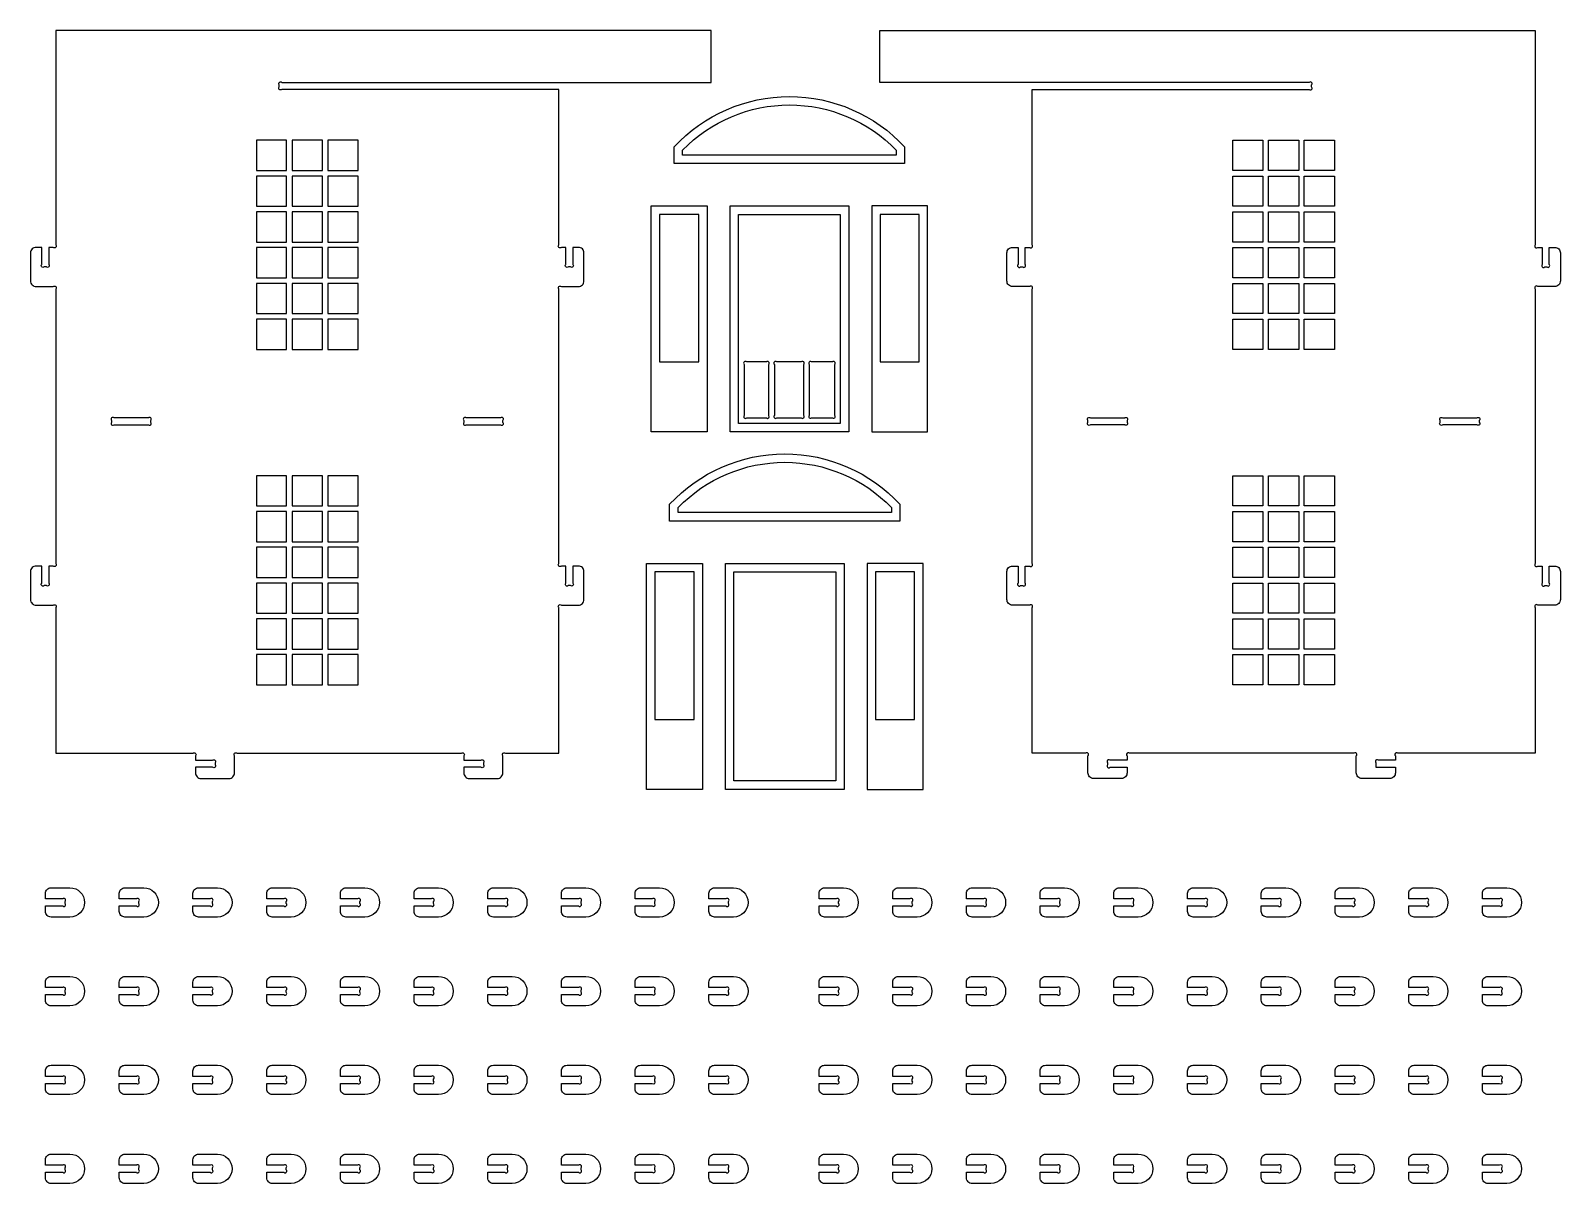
# Model space of a CAD drawing. Extents: x 9479 to 9938, y 971 to 1224.
# Drawn here: x 9827.7 to 9937.2, y 975.7 to 1058.2 of the extents above; entities that cross this region are included whole.
import ezdxf

# ---------------------------------------------------------------- set-up
doc = ezdxf.new("R2010")
doc.units = 0
doc.header["$MEASUREMENT"] = 0
doc.layers.add('LAYER_1', color=18, linetype='CONTINUOUS')

msp = doc.modelspace()

# ---------------------------------------------------------------- linework, layer by layer
at = {"layer": 'LAYER_1'}
for points in [[(9876.39, 1056.35), (9876.39, 1058.21), (9829.49, 1058.21), (9829.49, 1042.88, -1), (9829.32, 1042.7), (9828.99, 1042.7), (9828.99, 1041.48, -1), (9828.82, 1041.3), (9828.67, 1041.3, -1), (9828.49, 1041.48), (9828.49, 1042.7), (9828.09, 1042.7, 0.414214), (9827.69, 1042.3), (9827.69, 1040.3, 0.414214), (9828.09, 1039.9), (9829.32, 1039.9, -1), (9829.49, 1039.72), (9829.49, 1020.08, -1), (9829.32, 1019.9), (9828.99, 1019.9), (9828.99, 1018.68, -1), (9828.82, 1018.5), (9828.67, 1018.5, -1), (9828.49, 1018.68), (9828.49, 1019.9), (9828.09, 1019.9, 0.414214), (9827.69, 1019.5), (9827.69, 1017.5, 0.414214), (9828.09, 1017.1), (9829.32, 1017.1, -1), (9829.49, 1016.92), (9829.49, 1006.5), (9839.32, 1006.5, -1), (9839.49, 1006.32), (9839.49, 1006), (9840.72, 1006, -1), (9840.89, 1005.82), (9840.89, 1005.68, -1), (9840.72, 1005.5), (9839.49, 1005.5), (9839.49, 1005.1, 0.414214), (9839.89, 1004.7), (9841.89, 1004.7, 0.414214), (9842.29, 1005.1), (9842.29, 1006.32, -1), (9842.47, 1006.5), (9858.52, 1006.5, -1), (9858.69, 1006.32), (9858.69, 1006), (9859.92, 1006, -1), (9860.09, 1005.82), (9860.09, 1005.68, -1), (9859.92, 1005.5), (9858.69, 1005.5), (9858.69, 1005.1, 0.414214), (9859.09, 1004.7), (9861.09, 1004.7, 0.414214), (9861.49, 1005.1), (9861.49, 1006.32, -1), (9861.67, 1006.5), (9865.49, 1006.5), (9865.49, 1016.92, -1), (9865.67, 1017.1), (9866.89, 1017.1, 0.414214), (9867.29, 1017.5), (9867.29, 1019.5, 0.414214), (9866.89, 1019.9), (9866.49, 1019.9), (9866.49, 1018.68, -1), (9866.32, 1018.5), (9866.17, 1018.5, -1), (9865.99, 1018.68), (9865.99, 1019.9), (9865.67, 1019.9, -1), (9865.49, 1020.08), (9865.49, 1039.72, -1), (9865.67, 1039.9), (9866.89, 1039.9, 0.414214), (9867.29, 1040.3), (9867.29, 1042.3, 0.414214), (9866.89, 1042.7), (9866.49, 1042.7), (9866.49, 1041.48, -1), (9866.32, 1041.3), (9866.17, 1041.3, -1), (9865.99, 1041.48), (9865.99, 1042.7), (9865.67, 1042.7, -1), (9865.49, 1042.88), (9865.49, 1054), (9845.67, 1054, -1), (9845.49, 1054.18), (9845.49, 1054.32, -1), (9845.67, 1054.5), (9876.39, 1054.5)], [(9919.35, 1054.18), (9919.35, 1054.32, 1), (9919.18, 1054.5), (9888.45, 1054.5), (9888.45, 1058.21), (9935.35, 1058.21), (9935.35, 1042.88, 1), (9935.53, 1042.7), (9935.85, 1042.7), (9935.85, 1041.48, 1), (9936.03, 1041.3), (9936.18, 1041.3, 1), (9936.35, 1041.48), (9936.35, 1042.7), (9936.75, 1042.7, -0.414214), (9937.15, 1042.3), (9937.15, 1040.3, -0.414214), (9936.75, 1039.9), (9935.53, 1039.9, 1), (9935.35, 1039.72), (9935.35, 1020.08, 1), (9935.53, 1019.9), (9935.85, 1019.9), (9935.85, 1018.68, 1), (9936.03, 1018.5), (9936.18, 1018.5, 1), (9936.35, 1018.68), (9936.35, 1019.9), (9936.75, 1019.9, -0.414214), (9937.15, 1019.5), (9937.15, 1017.5, -0.414214), (9936.75, 1017.1), (9935.53, 1017.1, 1), (9935.35, 1016.92), (9935.35, 1006.5), (9925.53, 1006.5, 1), (9925.35, 1006.32), (9925.35, 1006), (9924.13, 1006, 1), (9923.95, 1005.82), (9923.95, 1005.5), (9925.35, 1005.5), (9925.35, 1005.1, -0.414214), (9924.95, 1004.7), (9922.95, 1004.7, -0.414214), (9922.55, 1005.1), (9922.55, 1006.32, 1), (9922.38, 1006.5), (9906.33, 1006.5, 1), (9906.15, 1006.32), (9906.15, 1006), (9904.93, 1006, 1), (9904.75, 1005.82), (9904.75, 1005.68, 1), (9904.93, 1005.5), (9906.15, 1005.5), (9906.15, 1005.1, -0.414214), (9905.75, 1004.7), (9903.75, 1004.7, -0.414214), (9903.35, 1005.1), (9903.35, 1006.32, 1), (9903.18, 1006.5), (9899.35, 1006.5), (9899.35, 1016.92, 1), (9899.18, 1017.1), (9897.95, 1017.1, -0.414214), (9897.55, 1017.5), (9897.55, 1019.5, -0.414214), (9897.95, 1019.9), (9898.35, 1019.9), (9898.35, 1018.68, 1), (9898.53, 1018.5), (9898.68, 1018.5, 1), (9898.85, 1018.68), (9898.85, 1019.9), (9899.18, 1019.9, 1), (9899.35, 1020.08), (9899.35, 1039.72, 1), (9899.18, 1039.9), (9897.95, 1039.9, -0.414214), (9897.55, 1040.3), (9897.55, 1042.3, -0.414214), (9897.95, 1042.7), (9898.35, 1042.7), (9898.35, 1041.48, 1), (9898.53, 1041.3), (9898.68, 1041.3, 1), (9898.85, 1041.48), (9898.85, 1042.7), (9899.18, 1042.7, 1), (9899.35, 1042.88), (9899.35, 1054), (9919.18, 1054, 1)], [(9890.23, 1048.69), (9873.75, 1048.69), (9873.75, 1049.89, -0.436893), (9890.23, 1049.89)], [(9889.63, 1049.29), (9874.35, 1049.29), (9874.35, 1049.65, -0.423936), (9889.63, 1049.65)], [(9880.34, 1034.5), (9878.93, 1034.5, 1), (9878.75, 1034.32), (9878.75, 1030.67, 1), (9878.93, 1030.5), (9880.34, 1030.5, 1), (9880.51, 1030.67), (9880.51, 1034.32, 1)], [(9882.83, 1034.5), (9881.09, 1034.5, 1), (9880.91, 1034.32), (9880.91, 1030.67, 1), (9881.09, 1030.5), (9882.83, 1030.5, 1), (9883.01, 1030.67), (9883.01, 1034.32, 1)], [(9885.06, 1034.5), (9883.58, 1034.5, 1), (9883.41, 1034.32), (9883.41, 1030.67, 1), (9883.58, 1030.5), (9885.06, 1030.5, 1), (9885.23, 1030.67), (9885.23, 1034.32, 1)], [(9833.67, 1030), (9836.12, 1030, 1), (9836.29, 1030.18), (9836.29, 1030.32, 1), (9836.12, 1030.5), (9833.67, 1030.5, 1), (9833.49, 1030.32), (9833.49, 1030.18, 1)], [(9858.87, 1030), (9861.32, 1030, 1), (9861.49, 1030.18), (9861.49, 1030.32, 1), (9861.32, 1030.5), (9858.87, 1030.5, 1), (9858.69, 1030.32), (9858.69, 1030.18, 1)], [(9903.53, 1030.5), (9905.98, 1030.5, -1), (9906.15, 1030.32), (9906.15, 1030.18, -1), (9905.98, 1030), (9903.53, 1030, -1), (9903.35, 1030.18), (9903.35, 1030.32, -1)], [(9928.73, 1030.5), (9931.18, 1030.5, -1), (9931.35, 1030.32), (9931.35, 1030.18, -1), (9931.18, 1030), (9928.73, 1030, -1), (9928.55, 1030.18), (9928.55, 1030.32, -1)], [(9889.9, 1023.12), (9873.42, 1023.12), (9873.42, 1024.32, -0.436893), (9889.9, 1024.32)], [(9889.3, 1023.72), (9874.02, 1023.72), (9874.02, 1024.08, -0.423936), (9889.3, 1024.08)], [(9828.76, 995.58), (9829.99, 995.58, 1), (9830.16, 995.75), (9830.16, 995.9, 1), (9829.99, 996.08), (9828.76, 996.08), (9828.76, 996.48, -0.414214), (9829.16, 996.88), (9830.51, 996.88, -1), (9830.51, 994.78), (9829.16, 994.78, -0.414214), (9828.76, 995.18)], [(9834.04, 995.58), (9835.26, 995.58, 1), (9835.44, 995.75), (9835.44, 995.9, 1), (9835.26, 996.08), (9834.04, 996.08), (9834.04, 996.48, -0.414214), (9834.44, 996.88), (9835.79, 996.88, -1), (9835.79, 994.78), (9834.44, 994.78, -0.414214), (9834.04, 995.18)], [(9839.31, 995.58), (9840.54, 995.58, 1), (9840.71, 995.75), (9840.71, 995.9, 1), (9840.54, 996.08), (9839.31, 996.08), (9839.31, 996.48, -0.414214), (9839.71, 996.88), (9841.06, 996.88, -1), (9841.06, 994.78), (9839.71, 994.78, -0.414214), (9839.31, 995.18)], [(9844.59, 995.58), (9845.81, 995.58, 1), (9845.99, 995.75), (9845.99, 995.9, 1), (9845.81, 996.08), (9844.59, 996.08), (9844.59, 996.48, -0.414214), (9844.99, 996.88), (9846.34, 996.88, -1), (9846.34, 994.78), (9844.99, 994.78, -0.414214), (9844.59, 995.18)], [(9849.86, 995.58), (9851.08, 995.58, 1), (9851.26, 995.75), (9851.26, 995.9, 1), (9851.08, 996.08), (9849.86, 996.08), (9849.86, 996.48, -0.414214), (9850.26, 996.88), (9851.61, 996.88, -1), (9851.61, 994.78), (9850.26, 994.78, -0.414214), (9849.86, 995.18)], [(9855.13, 995.58), (9856.36, 995.58, 1), (9856.53, 995.75), (9856.53, 995.9, 1), (9856.36, 996.08), (9855.13, 996.08), (9855.13, 996.48, -0.414214), (9855.53, 996.88), (9856.88, 996.88, -1), (9856.88, 994.78), (9855.53, 994.78, -0.414214), (9855.13, 995.18)], [(9860.41, 995.58), (9861.63, 995.58, 1), (9861.81, 995.75), (9861.81, 995.9, 1), (9861.63, 996.08), (9860.41, 996.08), (9860.41, 996.48, -0.414214), (9860.81, 996.88), (9862.16, 996.88, -1), (9862.16, 994.78), (9860.81, 994.78, -0.414214), (9860.41, 995.18)], [(9865.68, 995.58), (9866.9, 995.58, 1), (9867.08, 995.75), (9867.08, 995.9, 1), (9866.9, 996.08), (9865.68, 996.08), (9865.68, 996.48, -0.414214), (9866.08, 996.88), (9867.43, 996.88, -1), (9867.43, 994.78), (9866.08, 994.78, -0.414214), (9865.68, 995.18)], [(9870.95, 995.58), (9872.18, 995.58, 1), (9872.35, 995.75), (9872.35, 995.9, 1), (9872.18, 996.08), (9870.95, 996.08), (9870.95, 996.48, -0.414214), (9871.35, 996.88), (9872.7, 996.88, -1), (9872.7, 994.78), (9871.35, 994.78, -0.414214), (9870.95, 995.18)], [(9876.23, 995.58), (9877.45, 995.58, 1), (9877.63, 995.75), (9877.63, 995.9, 1), (9877.45, 996.08), (9876.23, 996.08), (9876.23, 996.48, -0.414214), (9876.63, 996.88), (9877.98, 996.88, -1), (9877.98, 994.78), (9876.63, 994.78, -0.414214), (9876.23, 995.18)], [(9884.11, 995.58), (9885.33, 995.58, 1), (9885.51, 995.75), (9885.51, 995.9, 1), (9885.33, 996.08), (9884.11, 996.08), (9884.11, 996.48, -0.414214), (9884.51, 996.88), (9885.86, 996.88, -1), (9885.86, 994.78), (9884.51, 994.78, -0.414214), (9884.11, 995.18)], [(9889.38, 995.58), (9890.61, 995.58, 1), (9890.78, 995.75), (9890.78, 995.9, 1), (9890.61, 996.08), (9889.38, 996.08), (9889.38, 996.48, -0.414214), (9889.78, 996.88), (9891.13, 996.88, -1), (9891.13, 994.78), (9889.78, 994.78, -0.414214), (9889.38, 995.18)], [(9894.66, 995.58), (9895.88, 995.58, 1), (9896.06, 995.75), (9896.06, 995.9, 1), (9895.88, 996.08), (9894.66, 996.08), (9894.66, 996.48, -0.414214), (9895.06, 996.88), (9896.41, 996.88, -1), (9896.41, 994.78), (9895.06, 994.78, -0.414214), (9894.66, 995.18)], [(9899.93, 995.58), (9901.15, 995.58, 1), (9901.33, 995.75), (9901.33, 995.9, 1), (9901.15, 996.08), (9899.93, 996.08), (9899.93, 996.48, -0.414214), (9900.33, 996.88), (9901.68, 996.88, -1), (9901.68, 994.78), (9900.33, 994.78, -0.414214), (9899.93, 995.18)], [(9905.2, 995.58), (9906.43, 995.58, 1), (9906.6, 995.75), (9906.6, 995.9, 1), (9906.43, 996.08), (9905.2, 996.08), (9905.2, 996.48, -0.414214), (9905.6, 996.88), (9906.95, 996.88, -1), (9906.95, 994.78), (9905.6, 994.78, -0.414214), (9905.2, 995.18)], [(9910.48, 995.58), (9911.7, 995.58, 1), (9911.88, 995.75), (9911.88, 995.9, 1), (9911.7, 996.08), (9910.48, 996.08), (9910.48, 996.48, -0.414214), (9910.88, 996.88), (9912.23, 996.88, -1), (9912.23, 994.78), (9910.88, 994.78, -0.414214), (9910.48, 995.18)], [(9915.75, 995.58), (9916.97, 995.58, 1), (9917.15, 995.75), (9917.15, 995.9, 1), (9916.97, 996.08), (9915.75, 996.08), (9915.75, 996.48, -0.414214), (9916.15, 996.88), (9917.5, 996.88, -1), (9917.5, 994.78), (9916.15, 994.78, -0.414214), (9915.75, 995.18)], [(9921.03, 995.58), (9922.25, 995.58, 1), (9922.43, 995.75), (9922.43, 995.9, 1), (9922.25, 996.08), (9921.03, 996.08), (9921.03, 996.48, -0.414214), (9921.43, 996.88), (9922.78, 996.88, -1), (9922.78, 994.78), (9921.43, 994.78, -0.414214), (9921.03, 995.18)], [(9926.3, 995.58), (9927.52, 995.58, 1), (9927.7, 995.75), (9927.7, 995.9, 1), (9927.52, 996.08), (9926.3, 996.08), (9926.3, 996.48, -0.414214), (9926.7, 996.88), (9928.05, 996.88, -1), (9928.05, 994.78), (9926.7, 994.78, -0.414214), (9926.3, 995.18)], [(9931.57, 995.58), (9932.8, 995.58, 1), (9932.97, 995.75), (9932.97, 995.9, 1), (9932.8, 996.08), (9931.57, 996.08), (9931.57, 996.48, -0.414214), (9931.97, 996.88), (9933.32, 996.88, -1), (9933.32, 994.78), (9931.97, 994.78, -0.414214), (9931.57, 995.18)], [(9828.76, 989.23), (9829.99, 989.23, 1), (9830.16, 989.4), (9830.16, 989.55, 1), (9829.99, 989.73), (9828.76, 989.73), (9828.76, 990.13, -0.414214), (9829.16, 990.53), (9830.51, 990.53, -1), (9830.51, 988.43), (9829.16, 988.43, -0.414214), (9828.76, 988.83)], [(9834.04, 989.23), (9835.26, 989.23, 1), (9835.44, 989.4), (9835.44, 989.55, 1), (9835.26, 989.73), (9834.04, 989.73), (9834.04, 990.13, -0.414214), (9834.44, 990.53), (9835.79, 990.53, -1), (9835.79, 988.43), (9834.44, 988.43, -0.414214), (9834.04, 988.83)], [(9839.31, 989.23), (9840.54, 989.23, 1), (9840.71, 989.4), (9840.71, 989.55, 1), (9840.54, 989.73), (9839.31, 989.73), (9839.31, 990.13, -0.414214), (9839.71, 990.53), (9841.06, 990.53, -1), (9841.06, 988.43), (9839.71, 988.43, -0.414214), (9839.31, 988.83)], [(9844.59, 989.23), (9845.81, 989.23, 1), (9845.99, 989.4), (9845.99, 989.55, 1), (9845.81, 989.73), (9844.59, 989.73), (9844.59, 990.13, -0.414214), (9844.99, 990.53), (9846.34, 990.53, -1), (9846.34, 988.43), (9844.99, 988.43, -0.414214), (9844.59, 988.83)], [(9849.86, 989.23), (9851.08, 989.23, 1), (9851.26, 989.4), (9851.26, 989.55, 1), (9851.08, 989.73), (9849.86, 989.73), (9849.86, 990.13, -0.414214), (9850.26, 990.53), (9851.61, 990.53, -1), (9851.61, 988.43), (9850.26, 988.43, -0.414214), (9849.86, 988.83)], [(9855.13, 989.23), (9856.36, 989.23, 1), (9856.53, 989.4), (9856.53, 989.55, 1), (9856.36, 989.73), (9855.13, 989.73), (9855.13, 990.13, -0.414214), (9855.53, 990.53), (9856.88, 990.53, -1), (9856.88, 988.43), (9855.53, 988.43, -0.414214), (9855.13, 988.83)], [(9860.41, 989.23), (9861.63, 989.23, 1), (9861.81, 989.4), (9861.81, 989.55, 1), (9861.63, 989.73), (9860.41, 989.73), (9860.41, 990.13, -0.414214), (9860.81, 990.53), (9862.16, 990.53, -1), (9862.16, 988.43), (9860.81, 988.43, -0.414214), (9860.41, 988.83)], [(9865.68, 989.23), (9866.9, 989.23, 1), (9867.08, 989.4), (9867.08, 989.55, 1), (9866.9, 989.73), (9865.68, 989.73), (9865.68, 990.13, -0.414214), (9866.08, 990.53), (9867.43, 990.53, -1), (9867.43, 988.43), (9866.08, 988.43, -0.414214), (9865.68, 988.83)], [(9870.95, 989.23), (9872.18, 989.23, 1), (9872.35, 989.4), (9872.35, 989.55, 1), (9872.18, 989.73), (9870.95, 989.73), (9870.95, 990.13, -0.414214), (9871.35, 990.53), (9872.7, 990.53, -1), (9872.7, 988.43), (9871.35, 988.43, -0.414214), (9870.95, 988.83)], [(9876.23, 989.23), (9877.45, 989.23, 1), (9877.63, 989.4), (9877.63, 989.55, 1), (9877.45, 989.73), (9876.23, 989.73), (9876.23, 990.13, -0.414214), (9876.63, 990.53), (9877.98, 990.53, -1), (9877.98, 988.43), (9876.63, 988.43, -0.414214), (9876.23, 988.83)], [(9884.11, 989.23), (9885.33, 989.23, 1), (9885.51, 989.4), (9885.51, 989.55, 1), (9885.33, 989.73), (9884.11, 989.73), (9884.11, 990.13, -0.414214), (9884.51, 990.53), (9885.86, 990.53, -1), (9885.86, 988.43), (9884.51, 988.43, -0.414214), (9884.11, 988.83)], [(9889.38, 989.23), (9890.61, 989.23, 1), (9890.78, 989.4), (9890.78, 989.55, 1), (9890.61, 989.73), (9889.38, 989.73), (9889.38, 990.13, -0.414214), (9889.78, 990.53), (9891.13, 990.53, -1), (9891.13, 988.43), (9889.78, 988.43, -0.414214), (9889.38, 988.83)], [(9894.66, 989.23), (9895.88, 989.23, 1), (9896.06, 989.4), (9896.06, 989.55, 1), (9895.88, 989.73), (9894.66, 989.73), (9894.66, 990.13, -0.414214), (9895.06, 990.53), (9896.41, 990.53, -1), (9896.41, 988.43), (9895.06, 988.43, -0.414214), (9894.66, 988.83)], [(9899.93, 989.23), (9901.15, 989.23, 1), (9901.33, 989.4), (9901.33, 989.55, 1), (9901.15, 989.73), (9899.93, 989.73), (9899.93, 990.13, -0.414214), (9900.33, 990.53), (9901.68, 990.53, -1), (9901.68, 988.43), (9900.33, 988.43, -0.414214), (9899.93, 988.83)], [(9905.2, 989.23), (9906.43, 989.23, 1), (9906.6, 989.4), (9906.6, 989.55, 1), (9906.43, 989.73), (9905.2, 989.73), (9905.2, 990.13, -0.414214), (9905.6, 990.53), (9906.95, 990.53, -1), (9906.95, 988.43), (9905.6, 988.43, -0.414214), (9905.2, 988.83)], [(9910.48, 989.23), (9911.7, 989.23, 1), (9911.88, 989.4), (9911.88, 989.55, 1), (9911.7, 989.73), (9910.48, 989.73), (9910.48, 990.13, -0.414214), (9910.88, 990.53), (9912.23, 990.53, -1), (9912.23, 988.43), (9910.88, 988.43, -0.414214), (9910.48, 988.83)], [(9915.75, 989.23), (9916.97, 989.23, 1), (9917.15, 989.4), (9917.15, 989.55, 1), (9916.97, 989.73), (9915.75, 989.73), (9915.75, 990.13, -0.414214), (9916.15, 990.53), (9917.5, 990.53, -1), (9917.5, 988.43), (9916.15, 988.43, -0.414214), (9915.75, 988.83)], [(9921.03, 989.23), (9922.25, 989.23, 1), (9922.43, 989.4), (9922.43, 989.55, 1), (9922.25, 989.73), (9921.03, 989.73), (9921.03, 990.13, -0.414214), (9921.43, 990.53), (9922.78, 990.53, -1), (9922.78, 988.43), (9921.43, 988.43, -0.414214), (9921.03, 988.83)], [(9926.3, 989.23), (9927.52, 989.23, 1), (9927.7, 989.4), (9927.7, 989.55, 1), (9927.52, 989.73), (9926.3, 989.73), (9926.3, 990.13, -0.414214), (9926.7, 990.53), (9928.05, 990.53, -1), (9928.05, 988.43), (9926.7, 988.43, -0.414214), (9926.3, 988.83)], [(9931.57, 989.23), (9932.8, 989.23, 1), (9932.97, 989.4), (9932.97, 989.55, 1), (9932.8, 989.73), (9931.57, 989.73), (9931.57, 990.13, -0.414214), (9931.97, 990.53), (9933.32, 990.53, -1), (9933.32, 988.43), (9931.97, 988.43, -0.414214), (9931.57, 988.83)], [(9828.76, 982.88), (9829.99, 982.88, 1), (9830.16, 983.05), (9830.16, 983.2, 1), (9829.99, 983.38), (9828.76, 983.38), (9828.76, 983.78, -0.414214), (9829.16, 984.18), (9830.51, 984.18, -1), (9830.51, 982.08), (9829.16, 982.08, -0.414214), (9828.76, 982.48)], [(9834.04, 982.88), (9835.26, 982.88, 1), (9835.44, 983.05), (9835.44, 983.2, 1), (9835.26, 983.38), (9834.04, 983.38), (9834.04, 983.78, -0.414214), (9834.44, 984.18), (9835.79, 984.18, -1), (9835.79, 982.08), (9834.44, 982.08, -0.414214), (9834.04, 982.48)], [(9839.31, 982.88), (9840.54, 982.88, 1), (9840.71, 983.05), (9840.71, 983.2, 1), (9840.54, 983.38), (9839.31, 983.38), (9839.31, 983.78, -0.414214), (9839.71, 984.18), (9841.06, 984.18, -1), (9841.06, 982.08), (9839.71, 982.08, -0.414214), (9839.31, 982.48)], [(9844.59, 982.88), (9845.81, 982.88, 1), (9845.99, 983.05), (9845.99, 983.2, 1), (9845.81, 983.38), (9844.59, 983.38), (9844.59, 983.78, -0.414214), (9844.99, 984.18), (9846.34, 984.18, -1), (9846.34, 982.08), (9844.99, 982.08, -0.414214), (9844.59, 982.48)], [(9849.86, 982.88), (9851.08, 982.88, 1), (9851.26, 983.05), (9851.26, 983.2, 1), (9851.08, 983.38), (9849.86, 983.38), (9849.86, 983.78, -0.414214), (9850.26, 984.18), (9851.61, 984.18, -1), (9851.61, 982.08), (9850.26, 982.08, -0.414214), (9849.86, 982.48)], [(9855.13, 982.88), (9856.36, 982.88, 1), (9856.53, 983.05), (9856.53, 983.2, 1), (9856.36, 983.38), (9855.13, 983.38), (9855.13, 983.78, -0.414214), (9855.53, 984.18), (9856.88, 984.18, -1), (9856.88, 982.08), (9855.53, 982.08, -0.414214), (9855.13, 982.48)], [(9860.41, 982.88), (9861.63, 982.88, 1), (9861.81, 983.05), (9861.81, 983.2, 1), (9861.63, 983.38), (9860.41, 983.38), (9860.41, 983.78, -0.414214), (9860.81, 984.18), (9862.16, 984.18, -1), (9862.16, 982.08), (9860.81, 982.08, -0.414214), (9860.41, 982.48)], [(9865.68, 982.88), (9866.9, 982.88, 1), (9867.08, 983.05), (9867.08, 983.2, 1), (9866.9, 983.38), (9865.68, 983.38), (9865.68, 983.78, -0.414214), (9866.08, 984.18), (9867.43, 984.18, -1), (9867.43, 982.08), (9866.08, 982.08, -0.414214), (9865.68, 982.48)], [(9870.95, 982.88), (9872.18, 982.88, 1), (9872.35, 983.05), (9872.35, 983.2, 1), (9872.18, 983.38), (9870.95, 983.38), (9870.95, 983.78, -0.414214), (9871.35, 984.18), (9872.7, 984.18, -1), (9872.7, 982.08), (9871.35, 982.08, -0.414214), (9870.95, 982.48)], [(9876.23, 982.88), (9877.45, 982.88, 1), (9877.63, 983.05), (9877.63, 983.2, 1), (9877.45, 983.38), (9876.23, 983.38), (9876.23, 983.78, -0.414214), (9876.63, 984.18), (9877.98, 984.18, -1), (9877.98, 982.08), (9876.63, 982.08, -0.414214), (9876.23, 982.48)], [(9884.11, 982.88), (9885.33, 982.88, 1), (9885.51, 983.05), (9885.51, 983.2, 1), (9885.33, 983.38), (9884.11, 983.38), (9884.11, 983.78, -0.414214), (9884.51, 984.18), (9885.86, 984.18, -1), (9885.86, 982.08), (9884.51, 982.08, -0.414214), (9884.11, 982.48)], [(9889.38, 982.88), (9890.61, 982.88, 1), (9890.78, 983.05), (9890.78, 983.2, 1), (9890.61, 983.38), (9889.38, 983.38), (9889.38, 983.78, -0.414214), (9889.78, 984.18), (9891.13, 984.18, -1), (9891.13, 982.08), (9889.78, 982.08, -0.414214), (9889.38, 982.48)], [(9894.66, 982.88), (9895.88, 982.88, 1), (9896.06, 983.05), (9896.06, 983.2, 1), (9895.88, 983.38), (9894.66, 983.38), (9894.66, 983.78, -0.414214), (9895.06, 984.18), (9896.41, 984.18, -1), (9896.41, 982.08), (9895.06, 982.08, -0.414214), (9894.66, 982.48)], [(9899.93, 982.88), (9901.15, 982.88, 1), (9901.33, 983.05), (9901.33, 983.2, 1), (9901.15, 983.38), (9899.93, 983.38), (9899.93, 983.78, -0.414214), (9900.33, 984.18), (9901.68, 984.18, -1), (9901.68, 982.08), (9900.33, 982.08, -0.414214), (9899.93, 982.48)], [(9905.2, 982.88), (9906.43, 982.88, 1), (9906.6, 983.05), (9906.6, 983.2, 1), (9906.43, 983.38), (9905.2, 983.38), (9905.2, 983.78, -0.414214), (9905.6, 984.18), (9906.95, 984.18, -1), (9906.95, 982.08), (9905.6, 982.08, -0.414214), (9905.2, 982.48)], [(9910.48, 982.88), (9911.7, 982.88, 1), (9911.88, 983.05), (9911.88, 983.2, 1), (9911.7, 983.38), (9910.48, 983.38), (9910.48, 983.78, -0.414214), (9910.88, 984.18), (9912.23, 984.18, -1), (9912.23, 982.08), (9910.88, 982.08, -0.414214), (9910.48, 982.48)], [(9915.75, 982.88), (9916.97, 982.88, 1), (9917.15, 983.05), (9917.15, 983.2, 1), (9916.97, 983.38), (9915.75, 983.38), (9915.75, 983.78, -0.414214), (9916.15, 984.18), (9917.5, 984.18, -1), (9917.5, 982.08), (9916.15, 982.08, -0.414214), (9915.75, 982.48)], [(9921.03, 982.88), (9922.25, 982.88, 1), (9922.43, 983.05), (9922.43, 983.2, 1), (9922.25, 983.38), (9921.03, 983.38), (9921.03, 983.78, -0.414214), (9921.43, 984.18), (9922.78, 984.18, -1), (9922.78, 982.08), (9921.43, 982.08, -0.414214), (9921.03, 982.48)], [(9926.3, 982.88), (9927.52, 982.88, 1), (9927.7, 983.05), (9927.7, 983.2, 1), (9927.52, 983.38), (9926.3, 983.38), (9926.3, 983.78, -0.414214), (9926.7, 984.18), (9928.05, 984.18, -1), (9928.05, 982.08), (9926.7, 982.08, -0.414214), (9926.3, 982.48)], [(9931.57, 982.88), (9932.8, 982.88, 1), (9932.97, 983.05), (9932.97, 983.2, 1), (9932.8, 983.38), (9931.57, 983.38), (9931.57, 983.78, -0.414214), (9931.97, 984.18), (9933.32, 984.18, -1), (9933.32, 982.08), (9931.97, 982.08, -0.414214), (9931.57, 982.48)], [(9828.76, 976.52), (9829.99, 976.52, 1), (9830.16, 976.7), (9830.16, 976.85, 1), (9829.99, 977.02), (9828.76, 977.02), (9828.76, 977.42, -0.414214), (9829.16, 977.82), (9830.51, 977.82, -1), (9830.51, 975.72), (9829.16, 975.72, -0.414214), (9828.76, 976.12)], [(9834.04, 976.52), (9835.26, 976.52, 1), (9835.44, 976.7), (9835.44, 976.85, 1), (9835.26, 977.02), (9834.04, 977.02), (9834.04, 977.42, -0.414214), (9834.44, 977.82), (9835.79, 977.82, -1), (9835.79, 975.72), (9834.44, 975.72, -0.414214), (9834.04, 976.12)], [(9839.31, 976.52), (9840.54, 976.52, 1), (9840.71, 976.7), (9840.71, 976.85, 1), (9840.54, 977.02), (9839.31, 977.02), (9839.31, 977.42, -0.414214), (9839.71, 977.82), (9841.06, 977.82, -1), (9841.06, 975.72), (9839.71, 975.72, -0.414214), (9839.31, 976.12)], [(9844.59, 976.52), (9845.81, 976.52, 1), (9845.99, 976.7), (9845.99, 976.85, 1), (9845.81, 977.02), (9844.59, 977.02), (9844.59, 977.42, -0.414214), (9844.99, 977.82), (9846.34, 977.82, -1), (9846.34, 975.72), (9844.99, 975.72, -0.414214), (9844.59, 976.12)], [(9849.86, 976.52), (9851.08, 976.52, 1), (9851.26, 976.7), (9851.26, 976.85, 1), (9851.08, 977.02), (9849.86, 977.02), (9849.86, 977.42, -0.414214), (9850.26, 977.82), (9851.61, 977.82, -1), (9851.61, 975.72), (9850.26, 975.72, -0.414214), (9849.86, 976.12)], [(9855.13, 976.52), (9856.36, 976.52, 1), (9856.53, 976.7), (9856.53, 976.85, 1), (9856.36, 977.02), (9855.13, 977.02), (9855.13, 977.42, -0.414214), (9855.53, 977.82), (9856.88, 977.82, -1), (9856.88, 975.72), (9855.53, 975.72, -0.414214), (9855.13, 976.12)], [(9860.41, 976.52), (9861.63, 976.52, 1), (9861.81, 976.7), (9861.81, 976.85, 1), (9861.63, 977.02), (9860.41, 977.02), (9860.41, 977.42, -0.414214), (9860.81, 977.82), (9862.16, 977.82, -1), (9862.16, 975.72), (9860.81, 975.72, -0.414214), (9860.41, 976.12)], [(9865.68, 976.52), (9866.9, 976.52, 1), (9867.08, 976.7), (9867.08, 976.85, 1), (9866.9, 977.02), (9865.68, 977.02), (9865.68, 977.42, -0.414214), (9866.08, 977.82), (9867.43, 977.82, -1), (9867.43, 975.72), (9866.08, 975.72, -0.414214), (9865.68, 976.12)], [(9870.95, 976.52), (9872.18, 976.52, 1), (9872.35, 976.7), (9872.35, 976.85, 1), (9872.18, 977.02), (9870.95, 977.02), (9870.95, 977.42, -0.414214), (9871.35, 977.82), (9872.7, 977.82, -1), (9872.7, 975.72), (9871.35, 975.72, -0.414214), (9870.95, 976.12)], [(9876.23, 976.52), (9877.45, 976.52, 1), (9877.63, 976.7), (9877.63, 976.85, 1), (9877.45, 977.02), (9876.23, 977.02), (9876.23, 977.42, -0.414214), (9876.63, 977.82), (9877.98, 977.82, -1), (9877.98, 975.72), (9876.63, 975.72, -0.414214), (9876.23, 976.12)], [(9884.11, 976.52), (9885.33, 976.52, 1), (9885.51, 976.7), (9885.51, 976.85, 1), (9885.33, 977.02), (9884.11, 977.02), (9884.11, 977.42, -0.414214), (9884.51, 977.82), (9885.86, 977.82, -1), (9885.86, 975.72), (9884.51, 975.72, -0.414214), (9884.11, 976.12)], [(9889.38, 976.52), (9890.61, 976.52, 1), (9890.78, 976.7), (9890.78, 976.85, 1), (9890.61, 977.02), (9889.38, 977.02), (9889.38, 977.42, -0.414214), (9889.78, 977.82), (9891.13, 977.82, -1), (9891.13, 975.72), (9889.78, 975.72, -0.414214), (9889.38, 976.12)], [(9894.66, 976.52), (9895.88, 976.52, 1), (9896.06, 976.7), (9896.06, 976.85, 1), (9895.88, 977.02), (9894.66, 977.02), (9894.66, 977.42, -0.414214), (9895.06, 977.82), (9896.41, 977.82, -1), (9896.41, 975.72), (9895.06, 975.72, -0.414214), (9894.66, 976.12)], [(9899.93, 976.52), (9901.15, 976.52, 1), (9901.33, 976.7), (9901.33, 976.85, 1), (9901.15, 977.02), (9899.93, 977.02), (9899.93, 977.42, -0.414214), (9900.33, 977.82), (9901.68, 977.82, -1), (9901.68, 975.72), (9900.33, 975.72, -0.414214), (9899.93, 976.12)], [(9905.2, 976.52), (9906.43, 976.52, 1), (9906.6, 976.7), (9906.6, 976.85, 1), (9906.43, 977.02), (9905.2, 977.02), (9905.2, 977.42, -0.414214), (9905.6, 977.82), (9906.95, 977.82, -1), (9906.95, 975.72), (9905.6, 975.72, -0.414214), (9905.2, 976.12)], [(9910.48, 976.52), (9911.7, 976.52, 1), (9911.88, 976.7), (9911.88, 976.85, 1), (9911.7, 977.02), (9910.48, 977.02), (9910.48, 977.42, -0.414214), (9910.88, 977.82), (9912.23, 977.82, -1), (9912.23, 975.72), (9910.88, 975.72, -0.414214), (9910.48, 976.12)], [(9915.75, 976.52), (9916.97, 976.52, 1), (9917.15, 976.7), (9917.15, 976.85, 1), (9916.97, 977.02), (9915.75, 977.02), (9915.75, 977.42, -0.414214), (9916.15, 977.82), (9917.5, 977.82, -1), (9917.5, 975.72), (9916.15, 975.72, -0.414214), (9915.75, 976.12)], [(9921.03, 976.52), (9922.25, 976.52, 1), (9922.43, 976.7), (9922.43, 976.85, 1), (9922.25, 977.02), (9921.03, 977.02), (9921.03, 977.42, -0.414214), (9921.43, 977.82), (9922.78, 977.82, -1), (9922.78, 975.72), (9921.43, 975.72, -0.414214), (9921.03, 976.12)], [(9926.3, 976.52), (9927.52, 976.52, 1), (9927.7, 976.7), (9927.7, 976.85, 1), (9927.52, 977.02), (9926.3, 977.02), (9926.3, 977.42, -0.414214), (9926.7, 977.82), (9928.05, 977.82, -1), (9928.05, 975.72), (9926.7, 975.72, -0.414214), (9926.3, 976.12)], [(9931.57, 976.52), (9932.8, 976.52, 1), (9932.97, 976.7), (9932.97, 976.85, 1), (9932.8, 977.02), (9931.57, 977.02), (9931.57, 977.42, -0.414214), (9931.97, 977.82), (9933.32, 977.82, -1), (9933.32, 975.72), (9931.97, 975.72, -0.414214), (9931.57, 976.12)]]:
    msp.add_lwpolyline(points, format="xyb", close=True, dxfattribs=at)
for points in [[(9843.85, 1048.2), (9846.01, 1048.2), (9846.01, 1050.36), (9843.85, 1050.36)], [(9846.41, 1048.2), (9848.57, 1048.2), (9848.57, 1050.36), (9846.41, 1050.36)], [(9848.97, 1048.2), (9851.13, 1048.2), (9851.13, 1050.36), (9848.97, 1050.36)], [(9915.87, 1048.2), (9913.71, 1048.2), (9913.71, 1050.36), (9915.87, 1050.36)], [(9918.43, 1048.2), (9916.27, 1048.2), (9916.27, 1050.36), (9918.43, 1050.36)], [(9920.99, 1048.2), (9918.83, 1048.2), (9918.83, 1050.36), (9920.99, 1050.36)], [(9843.85, 1045.64), (9846.01, 1045.64), (9846.01, 1047.8), (9843.85, 1047.8)], [(9846.41, 1045.64), (9848.57, 1045.64), (9848.57, 1047.8), (9846.41, 1047.8)], [(9848.97, 1045.64), (9851.13, 1045.64), (9851.13, 1047.8), (9848.97, 1047.8)], [(9915.87, 1045.64), (9913.71, 1045.64), (9913.71, 1047.8), (9915.87, 1047.8)], [(9918.43, 1045.64), (9916.27, 1045.64), (9916.27, 1047.8), (9918.43, 1047.8)], [(9920.99, 1045.64), (9918.83, 1045.64), (9918.83, 1047.8), (9920.99, 1047.8)], [(9876.1, 1029.5), (9872.1, 1029.5), (9872.1, 1045.66), (9876.1, 1045.66)], [(9886.23, 1045.66), (9886.23, 1029.5), (9877.75, 1029.5), (9877.75, 1045.66)], [(9887.88, 1029.5), (9891.88, 1029.5), (9891.88, 1045.66), (9887.88, 1045.66)], [(9843.85, 1043.08), (9846.01, 1043.08), (9846.01, 1045.24), (9843.85, 1045.24)], [(9846.41, 1043.08), (9848.57, 1043.08), (9848.57, 1045.24), (9846.41, 1045.24)], [(9848.97, 1043.08), (9851.13, 1043.08), (9851.13, 1045.24), (9848.97, 1045.24)], [(9872.7, 1034.5), (9875.5, 1034.5), (9875.5, 1045.06), (9872.7, 1045.06)], [(9878.35, 1045.06), (9885.63, 1045.06), (9885.63, 1030.1), (9878.35, 1030.1)], [(9888.48, 1034.5), (9891.28, 1034.5), (9891.28, 1045.06), (9888.48, 1045.06)], [(9915.87, 1043.08), (9913.71, 1043.08), (9913.71, 1045.24), (9915.87, 1045.24)], [(9918.43, 1043.08), (9916.27, 1043.08), (9916.27, 1045.24), (9918.43, 1045.24)], [(9920.99, 1043.08), (9918.83, 1043.08), (9918.83, 1045.24), (9920.99, 1045.24)], [(9843.85, 1040.52), (9846.01, 1040.52), (9846.01, 1042.68), (9843.85, 1042.68)], [(9846.41, 1040.52), (9848.57, 1040.52), (9848.57, 1042.68), (9846.41, 1042.68)], [(9848.97, 1040.52), (9851.13, 1040.52), (9851.13, 1042.68), (9848.97, 1042.68)], [(9915.87, 1040.52), (9913.71, 1040.52), (9913.71, 1042.68), (9915.87, 1042.68)], [(9918.43, 1040.52), (9916.27, 1040.52), (9916.27, 1042.68), (9918.43, 1042.68)], [(9920.99, 1040.52), (9918.83, 1040.52), (9918.83, 1042.68), (9920.99, 1042.68)], [(9843.85, 1037.96), (9846.01, 1037.96), (9846.01, 1040.12), (9843.85, 1040.12)], [(9846.41, 1037.96), (9848.57, 1037.96), (9848.57, 1040.12), (9846.41, 1040.12)], [(9848.97, 1037.96), (9851.13, 1037.96), (9851.13, 1040.12), (9848.97, 1040.12)], [(9915.87, 1037.96), (9913.71, 1037.96), (9913.71, 1040.12), (9915.87, 1040.12)], [(9918.43, 1037.96), (9916.27, 1037.96), (9916.27, 1040.12), (9918.43, 1040.12)], [(9920.99, 1037.96), (9918.83, 1037.96), (9918.83, 1040.12), (9920.99, 1040.12)], [(9843.85, 1035.4), (9846.01, 1035.4), (9846.01, 1037.56), (9843.85, 1037.56)], [(9846.41, 1035.4), (9848.57, 1035.4), (9848.57, 1037.56), (9846.41, 1037.56)], [(9848.97, 1035.4), (9851.13, 1035.4), (9851.13, 1037.56), (9848.97, 1037.56)], [(9915.87, 1035.4), (9913.71, 1035.4), (9913.71, 1037.56), (9915.87, 1037.56)], [(9918.43, 1035.4), (9916.27, 1035.4), (9916.27, 1037.56), (9918.43, 1037.56)], [(9920.99, 1035.4), (9918.83, 1035.4), (9918.83, 1037.56), (9920.99, 1037.56)], [(9843.85, 1024.2), (9846.01, 1024.2), (9846.01, 1026.36), (9843.85, 1026.36)], [(9846.41, 1024.2), (9848.57, 1024.2), (9848.57, 1026.36), (9846.41, 1026.36)], [(9848.97, 1024.2), (9851.13, 1024.2), (9851.13, 1026.36), (9848.97, 1026.36)], [(9915.87, 1024.2), (9913.71, 1024.2), (9913.71, 1026.36), (9915.87, 1026.36)], [(9918.43, 1024.2), (9916.27, 1024.2), (9916.27, 1026.36), (9918.43, 1026.36)], [(9920.99, 1024.2), (9918.83, 1024.2), (9918.83, 1026.36), (9920.99, 1026.36)], [(9843.85, 1021.64), (9846.01, 1021.64), (9846.01, 1023.8), (9843.85, 1023.8)], [(9846.41, 1021.64), (9848.57, 1021.64), (9848.57, 1023.8), (9846.41, 1023.8)], [(9848.97, 1021.64), (9851.13, 1021.64), (9851.13, 1023.8), (9848.97, 1023.8)], [(9915.87, 1021.64), (9913.71, 1021.64), (9913.71, 1023.8), (9915.87, 1023.8)], [(9918.43, 1021.64), (9916.27, 1021.64), (9916.27, 1023.8), (9918.43, 1023.8)], [(9920.99, 1021.64), (9918.83, 1021.64), (9918.83, 1023.8), (9920.99, 1023.8)], [(9843.85, 1019.08), (9846.01, 1019.08), (9846.01, 1021.24), (9843.85, 1021.24)], [(9846.41, 1019.08), (9848.57, 1019.08), (9848.57, 1021.24), (9846.41, 1021.24)], [(9848.97, 1019.08), (9851.13, 1019.08), (9851.13, 1021.24), (9848.97, 1021.24)], [(9915.87, 1019.08), (9913.71, 1019.08), (9913.71, 1021.24), (9915.87, 1021.24)], [(9918.43, 1019.08), (9916.27, 1019.08), (9916.27, 1021.24), (9918.43, 1021.24)], [(9920.99, 1019.08), (9918.83, 1019.08), (9918.83, 1021.24), (9920.99, 1021.24)], [(9875.77, 1003.92), (9871.77, 1003.92), (9871.77, 1020.08), (9875.77, 1020.08)], [(9872.37, 1008.92), (9875.17, 1008.92), (9875.17, 1019.48), (9872.37, 1019.48)], [(9885.9, 1020.08), (9885.9, 1003.92), (9877.42, 1003.92), (9877.42, 1020.08)], [(9878.02, 1019.48), (9885.3, 1019.48), (9885.3, 1004.52), (9878.02, 1004.52)], [(9887.55, 1003.92), (9891.55, 1003.92), (9891.55, 1020.08), (9887.55, 1020.08)], [(9888.15, 1008.92), (9890.95, 1008.92), (9890.95, 1019.48), (9888.15, 1019.48)], [(9843.85, 1016.52), (9846.01, 1016.52), (9846.01, 1018.68), (9843.85, 1018.68)], [(9846.41, 1016.52), (9848.57, 1016.52), (9848.57, 1018.68), (9846.41, 1018.68)], [(9848.97, 1016.52), (9851.13, 1016.52), (9851.13, 1018.68), (9848.97, 1018.68)], [(9915.87, 1016.52), (9913.71, 1016.52), (9913.71, 1018.68), (9915.87, 1018.68)], [(9918.43, 1016.52), (9916.27, 1016.52), (9916.27, 1018.68), (9918.43, 1018.68)], [(9920.99, 1016.52), (9918.83, 1016.52), (9918.83, 1018.68), (9920.99, 1018.68)], [(9843.85, 1013.96), (9846.01, 1013.96), (9846.01, 1016.12), (9843.85, 1016.12)], [(9846.41, 1013.96), (9848.57, 1013.96), (9848.57, 1016.12), (9846.41, 1016.12)], [(9848.97, 1013.96), (9851.13, 1013.96), (9851.13, 1016.12), (9848.97, 1016.12)], [(9915.87, 1013.96), (9913.71, 1013.96), (9913.71, 1016.12), (9915.87, 1016.12)], [(9918.43, 1013.96), (9916.27, 1013.96), (9916.27, 1016.12), (9918.43, 1016.12)], [(9920.99, 1013.96), (9918.83, 1013.96), (9918.83, 1016.12), (9920.99, 1016.12)], [(9843.85, 1011.4), (9846.01, 1011.4), (9846.01, 1013.56), (9843.85, 1013.56)], [(9846.41, 1011.4), (9848.57, 1011.4), (9848.57, 1013.56), (9846.41, 1013.56)], [(9848.97, 1011.4), (9851.13, 1011.4), (9851.13, 1013.56), (9848.97, 1013.56)], [(9915.87, 1011.4), (9913.71, 1011.4), (9913.71, 1013.56), (9915.87, 1013.56)], [(9918.43, 1011.4), (9916.27, 1011.4), (9916.27, 1013.56), (9918.43, 1013.56)], [(9920.99, 1011.4), (9918.83, 1011.4), (9918.83, 1013.56), (9920.99, 1013.56)]]:
    msp.add_lwpolyline(points, close=True, dxfattribs=at)

doc.saveas('drawing.dxf')
